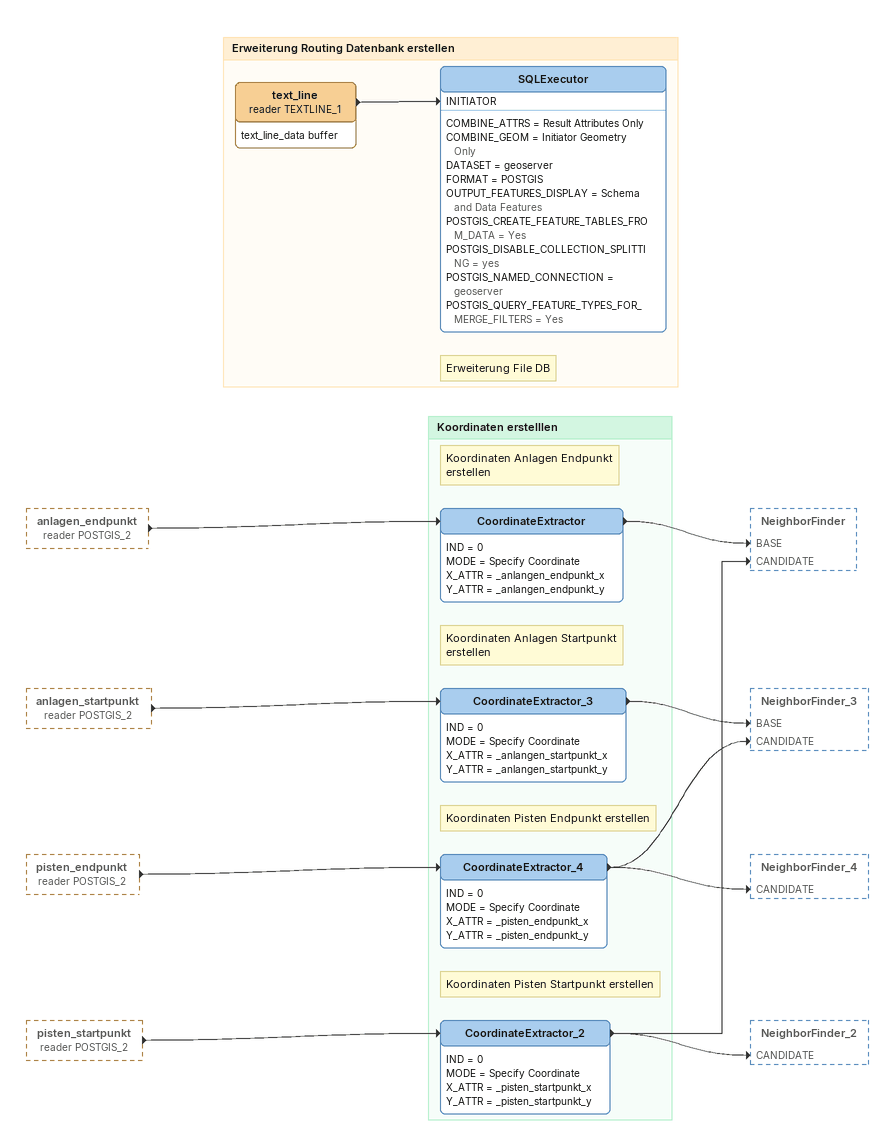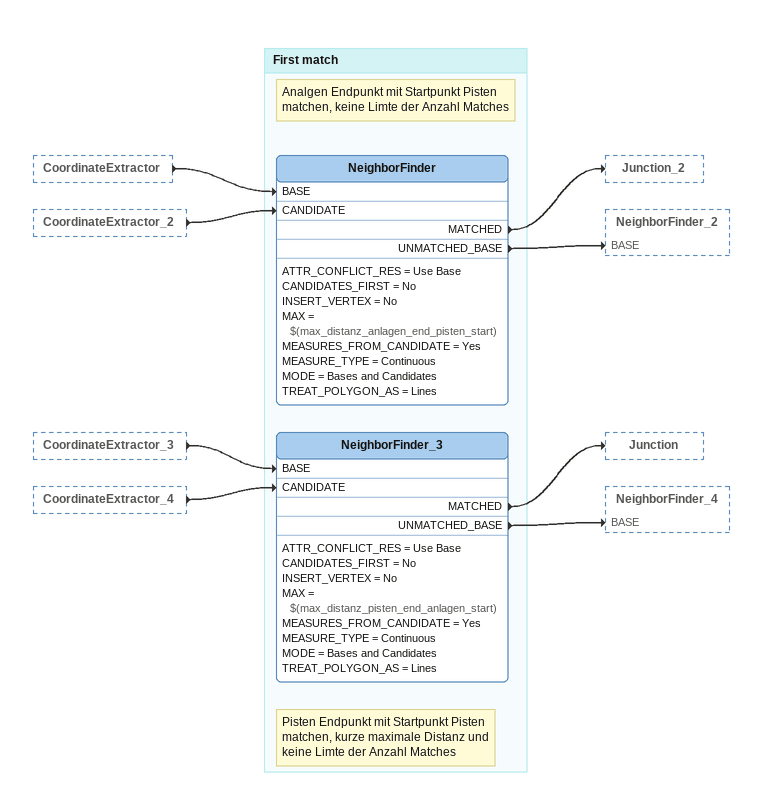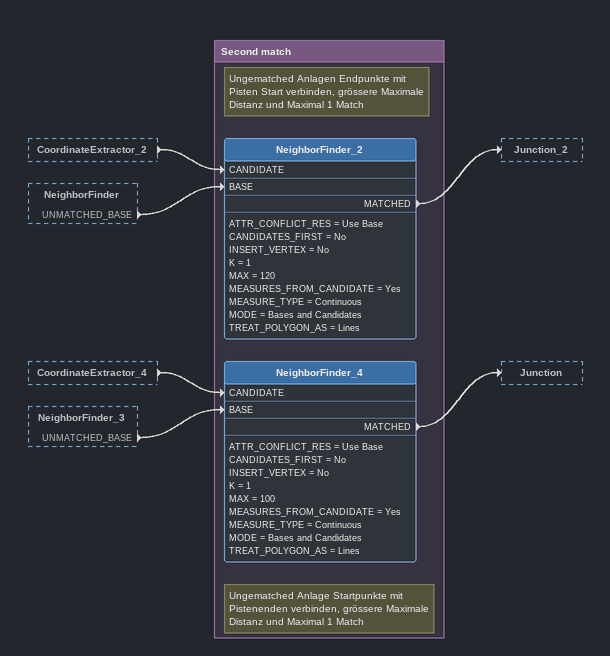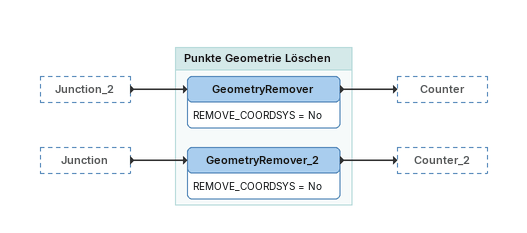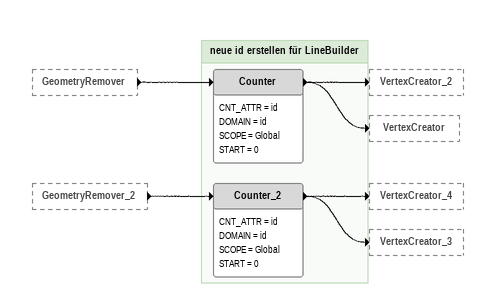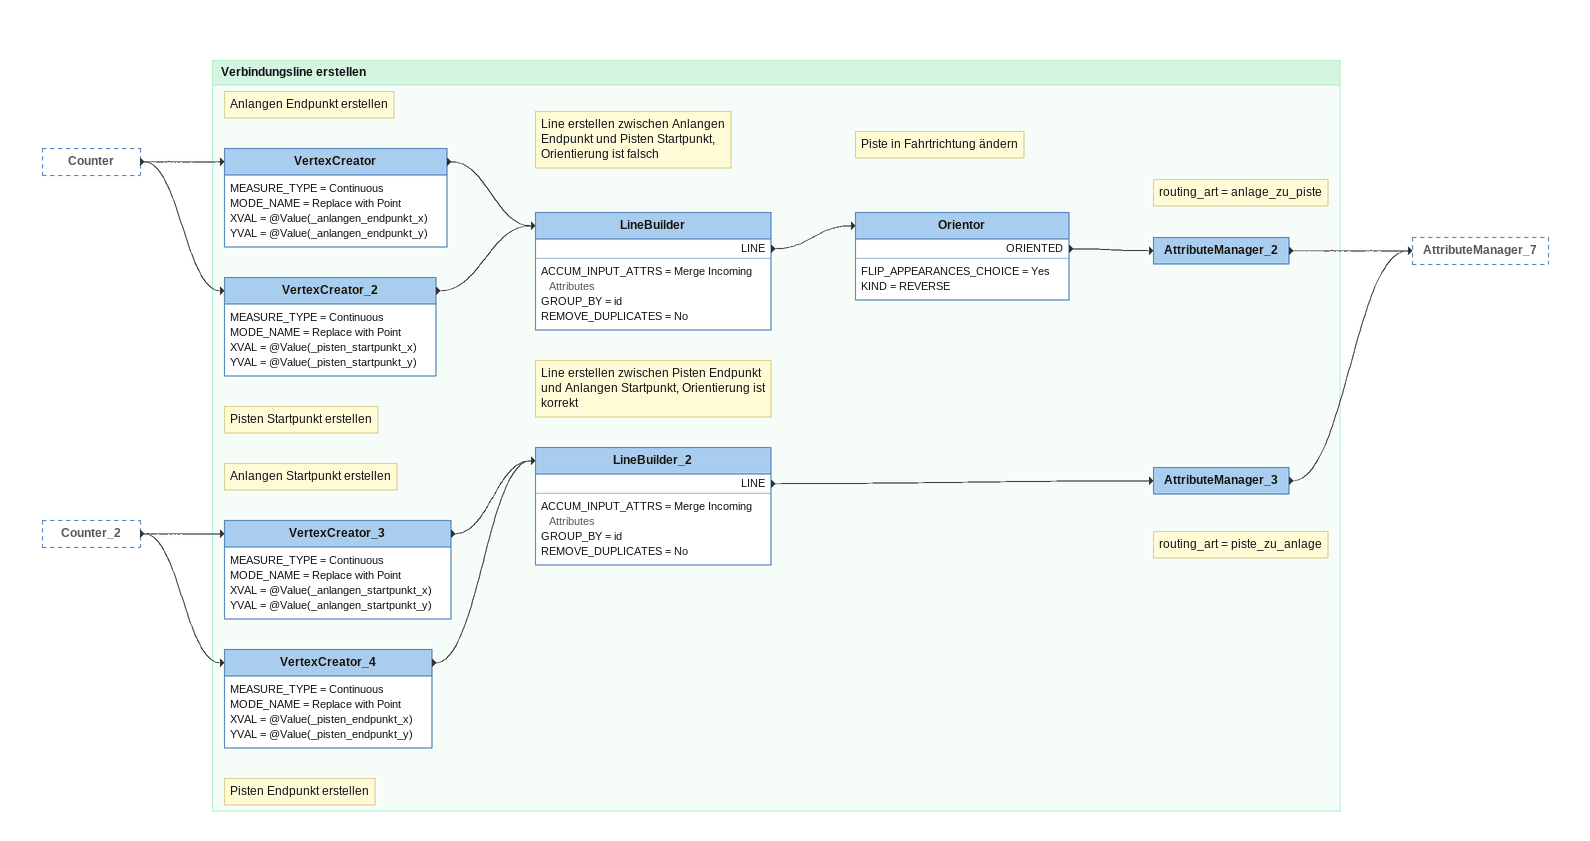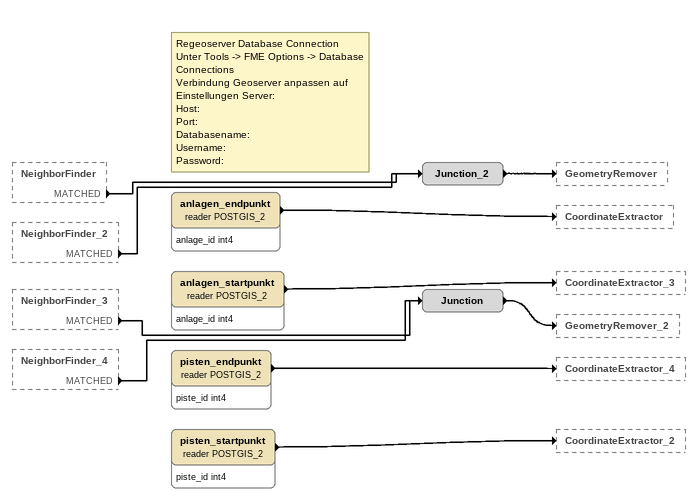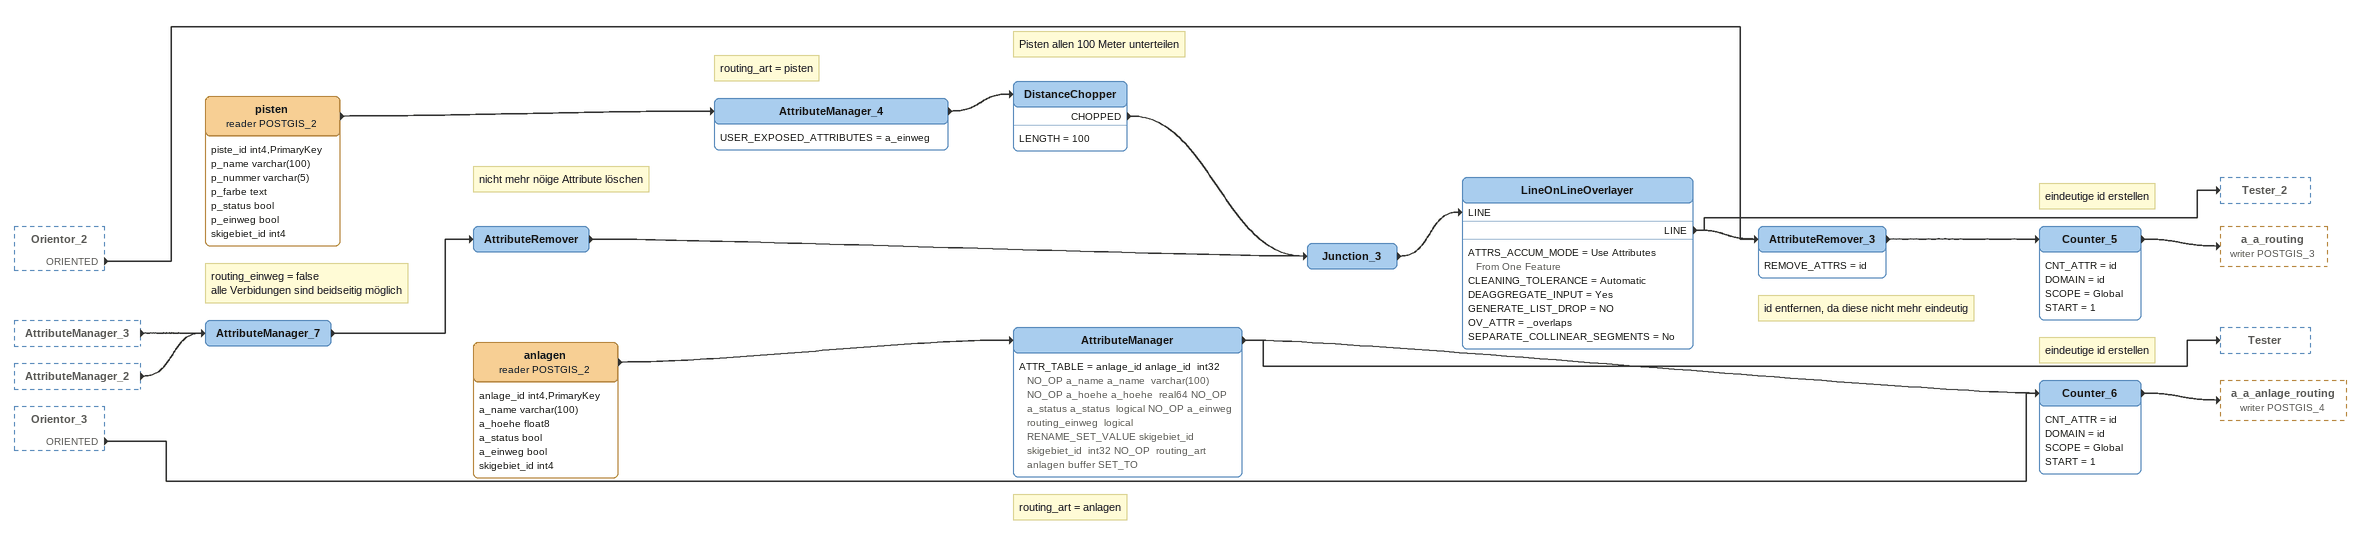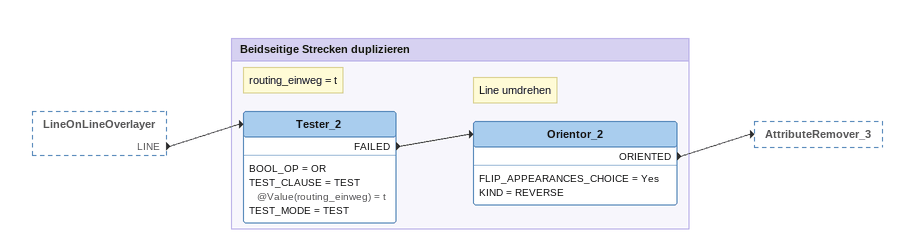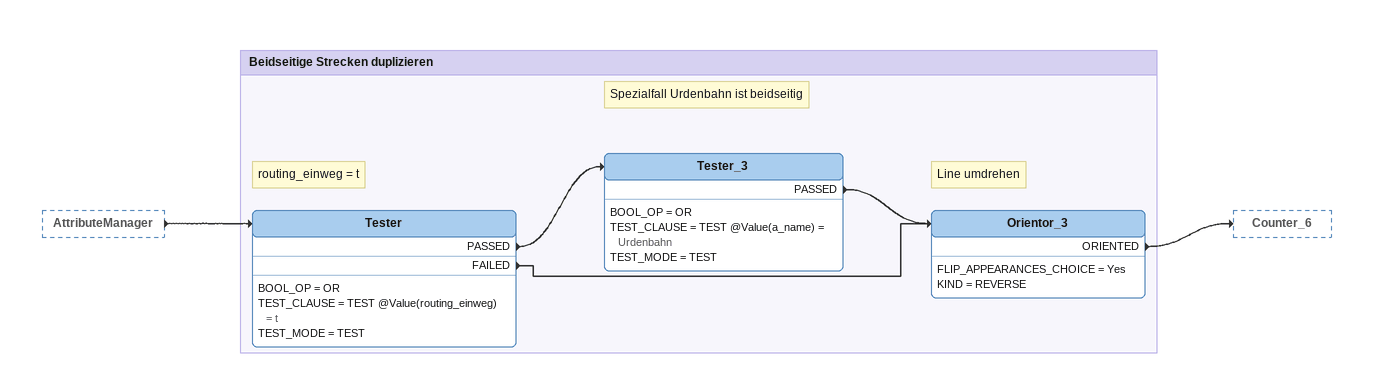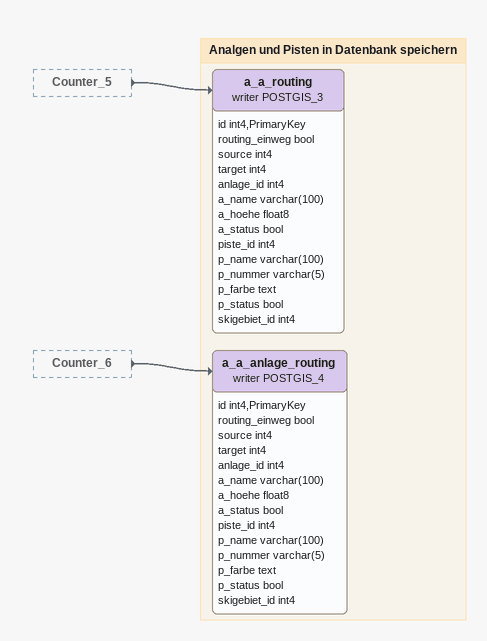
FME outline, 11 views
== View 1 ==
anlagen_endpunkt (reader POSTGIS_2) [outside]
    -> CoordinateExtractor
anlagen_startpunkt (reader POSTGIS_2) [outside]
    -> CoordinateExtractor_3
pisten_endpunkt (reader POSTGIS_2) [outside]
    -> CoordinateExtractor_4
pisten_startpunkt (reader POSTGIS_2) [outside]
    -> CoordinateExtractor_2

Bookmark: Koordinaten erstelllen
Note: Koordinaten Anlagen Endpunkt erstellen
CoordinateExtractor
    IND = 0
    MODE = Specify Coordinate
    X_ATTR = _anlangen_endpunkt_x
    Y_ATTR = _anlangen_endpunkt_y
    -> NeighborFinder [BASE]
Note: Koordinaten Anlagen Startpunkt erstellen
CoordinateExtractor_3
    IND = 0
    MODE = Specify Coordinate
    X_ATTR = _anlangen_startpunkt_x
    Y_ATTR = _anlangen_startpunkt_y
    -> NeighborFinder_3 [BASE]
Note: Koordinaten Pisten Endpunkt erstellen
CoordinateExtractor_4
    IND = 0
    MODE = Specify Coordinate
    X_ATTR = _pisten_endpunkt_x
    Y_ATTR = _pisten_endpunkt_y
    -> NeighborFinder_3 [CANDIDATE]
    -> NeighborFinder_4 [CANDIDATE]
Note: Koordinaten Pisten Startpunkt erstellen
CoordinateExtractor_2
    IND = 0
    MODE = Specify Coordinate
    X_ATTR = _pisten_startpunkt_x
    Y_ATTR = _pisten_startpunkt_y
    -> NeighborFinder [CANDIDATE]
    -> NeighborFinder_2 [CANDIDATE]

Bookmark: Erweiterung Routing Datenbank erstellen
text_line (reader TEXTLINE_1)
    attributes: text_line_data buffer
    -> SQLExecutor [INITIATOR]
Note: Erweiterung File DB
SQLExecutor
    COMBINE_ATTRS = Result Attributes Only
    COMBINE_GEOM = Initiator Geometry Only
    DATASET = geoserver
    FORMAT = POSTGIS
    OUTPUT_FEATURES_DISPLAY = Schema and Data Features
    POSTGIS_CREATE_FEATURE_TABLES_FROM_DATA = Yes
    POSTGIS_DISABLE_COLLECTION_SPLITTING = yes
    POSTGIS_NAMED_CONNECTION = geoserver
    POSTGIS_QUERY_FEATURE_TYPES_FOR_MERGE_FILTERS = Yes

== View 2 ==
CoordinateExtractor [outside]
    -> NeighborFinder [BASE]
CoordinateExtractor_2 [outside]
    -> NeighborFinder [CANDIDATE]
CoordinateExtractor_3 [outside]
    -> NeighborFinder_3 [BASE]
CoordinateExtractor_4 [outside]
    -> NeighborFinder_3 [CANDIDATE]

Bookmark: First match
Note: Pisten Endpunkt mit Startpunkt Pisten matchen, kurze maximale Distanz und keine Limte der Anzahl Matches
NeighborFinder_3
    ATTR_CONFLICT_RES = Use Base
    CANDIDATES_FIRST = No
    INSERT_VERTEX = No
    MAX = $(max_distanz_pisten_end_anlagen_start)
    MEASURES_FROM_CANDIDATE = Yes
    MEASURE_TYPE = Continuous
    MODE = Bases and Candidates
    TREAT_POLYGON_AS = Lines
    MATCHED -> Junction
    UNMATCHED_BASE -> NeighborFinder_4 [BASE]
Note: Analgen Endpunkt mit Startpunkt Pisten matchen, keine Limte der Anzahl Matches
NeighborFinder
    ATTR_CONFLICT_RES = Use Base
    CANDIDATES_FIRST = No
    INSERT_VERTEX = No
    MAX = $(max_distanz_anlagen_end_pisten_start)
    MEASURES_FROM_CANDIDATE = Yes
    MEASURE_TYPE = Continuous
    MODE = Bases and Candidates
    TREAT_POLYGON_AS = Lines
    MATCHED -> Junction_2
    UNMATCHED_BASE -> NeighborFinder_2 [BASE]

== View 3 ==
CoordinateExtractor_2 [outside]
    -> NeighborFinder_2 [CANDIDATE]
NeighborFinder [outside]
    UNMATCHED_BASE -> NeighborFinder_2 [BASE]
CoordinateExtractor_4 [outside]
    -> NeighborFinder_4 [CANDIDATE]
NeighborFinder_3 [outside]
    UNMATCHED_BASE -> NeighborFinder_4 [BASE]

Bookmark: Second match
Note: Ungematched Anlage Startpunkte mit Pistenenden verbinden, grössere Maximale Distanz und Maximal 1 Match
NeighborFinder_4
    ATTR_CONFLICT_RES = Use Base
    CANDIDATES_FIRST = No
    INSERT_VERTEX = No
    K = 1
    MAX = 100
    MEASURES_FROM_CANDIDATE = Yes
    MEASURE_TYPE = Continuous
    MODE = Bases and Candidates
    TREAT_POLYGON_AS = Lines
    MATCHED -> Junction
Note: Ungematched Anlagen Endpunkte mit Pisten Start verbinden, grössere Maximale Distanz und Maximal 1 Match
NeighborFinder_2
    ATTR_CONFLICT_RES = Use Base
    CANDIDATES_FIRST = No
    INSERT_VERTEX = No
    K = 1
    MAX = 120
    MEASURES_FROM_CANDIDATE = Yes
    MEASURE_TYPE = Continuous
    MODE = Bases and Candidates
    TREAT_POLYGON_AS = Lines
    MATCHED -> Junction_2

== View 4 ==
Junction_2 [outside]
    -> GeometryRemover
Junction [outside]
    -> GeometryRemover_2

Bookmark: Punkte Geometrie Löschen
GeometryRemover_2
    REMOVE_COORDSYS = No
    -> Counter_2
GeometryRemover
    REMOVE_COORDSYS = No
    -> Counter

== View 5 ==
GeometryRemover [outside]
    -> Counter
GeometryRemover_2 [outside]
    -> Counter_2

Bookmark: neue id erstellen für LineBuilder
Counter_2
    CNT_ATTR = id
    DOMAIN = id
    SCOPE = Global
    START = 0
    -> VertexCreator_4
    -> VertexCreator_3
Counter
    CNT_ATTR = id
    DOMAIN = id
    SCOPE = Global
    START = 0
    -> VertexCreator_2
    -> VertexCreator

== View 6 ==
Counter [outside]
    -> VertexCreator_2
    -> VertexCreator
Counter_2 [outside]
    -> VertexCreator_4
    -> VertexCreator_3

Bookmark: Verbindungsline erstellen
Note: Anlangen Startpunkt erstellen
VertexCreator_3
    MEASURE_TYPE = Continuous
    MODE_NAME = Replace with Point
    XVAL = @Value(_anlangen_startpunkt_x)
    YVAL = @Value(_anlangen_startpunkt_y)
    -> LineBuilder_2
Note: Pisten Endpunkt erstellen
VertexCreator_4
    MEASURE_TYPE = Continuous
    MODE_NAME = Replace with Point
    XVAL = @Value(_pisten_endpunkt_x)
    YVAL = @Value(_pisten_endpunkt_y)
    -> LineBuilder_2
Note: Line erstellen zwischen Pisten Endpunkt und Anlangen Startpunkt, Orientierung ist korrekt
LineBuilder_2
    ACCUM_INPUT_ATTRS = Merge Incoming Attributes
    GROUP_BY = id
    REMOVE_DUPLICATES = No
    LINE -> AttributeManager_3
Note: routing_art = piste_zu_anlage
AttributeManager_3
    -> AttributeManager_7
Note: Anlangen Endpunkt erstellen
VertexCreator
    MEASURE_TYPE = Continuous
    MODE_NAME = Replace with Point
    XVAL = @Value(_anlangen_endpunkt_x)
    YVAL = @Value(_anlangen_endpunkt_y)
    -> LineBuilder
Note: Pisten Startpunkt erstellen
VertexCreator_2
    MEASURE_TYPE = Continuous
    MODE_NAME = Replace with Point
    XVAL = @Value(_pisten_startpunkt_x)
    YVAL = @Value(_pisten_startpunkt_y)
    -> LineBuilder
Note: Line erstellen zwischen Anlangen Endpunkt und Pisten Startpunkt, Orientierung ist falsch
LineBuilder
    ACCUM_INPUT_ATTRS = Merge Incoming Attributes
    GROUP_BY = id
    REMOVE_DUPLICATES = No
    LINE -> Orientor
Note: Piste in Fahrtrichtung ändern
Orientor
    FLIP_APPEARANCES_CHOICE = Yes
    KIND = REVERSE
    ORIENTED -> AttributeManager_2
Note: routing_art = anlage_zu_piste
AttributeManager_2
    -> AttributeManager_7

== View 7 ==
NeighborFinder [outside]
    MATCHED -> Junction_2
NeighborFinder_2 [outside]
    MATCHED -> Junction_2
NeighborFinder_3 [outside]
    MATCHED -> Junction
NeighborFinder_4 [outside]
    MATCHED -> Junction
Note: Regeoserver Database Connection / Unter Tools -> FME Options -> Database Connections / Verbindung Geoserver anpassen auf Einstellungen Server: / Host: / Port: / Databasename: / Username: / Password:
anlagen_endpunkt (reader POSTGIS_2)
    attributes: anlage_id int4
    -> CoordinateExtractor
anlagen_startpunkt (reader POSTGIS_2)
    attributes: anlage_id int4
    -> CoordinateExtractor_3
pisten_endpunkt (reader POSTGIS_2)
    attributes: piste_id int4
    -> CoordinateExtractor_4
Junction
    -> GeometryRemover_2
pisten_startpunkt (reader POSTGIS_2)
    attributes: piste_id int4
    -> CoordinateExtractor_2
Junction_2
    -> GeometryRemover

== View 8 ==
Orientor_2 [outside]
    ORIENTED -> AttributeRemover_3
AttributeManager_3 [outside]
    -> AttributeManager_7
AttributeManager_2 [outside]
    -> AttributeManager_7
Orientor_3 [outside]
    ORIENTED -> Counter_6
Note: routing_einweg = false / alle Verbidungen sind beidseitig möglich
AttributeManager_7
    -> AttributeRemover
Note: nicht mehr nöige Attribute löschen
AttributeRemover
    -> Junction_3
pisten (reader POSTGIS_2)
    attributes: piste_id int4,PrimaryKey, p_name varchar(100), p_nummer varchar(5), p_farbe text, p_status bool, p_einweg bool, skigebiet_id int4
    -> AttributeManager_4
Note: routing_art = pisten
AttributeManager_4
    USER_EXPOSED_ATTRIBUTES = a_einweg
    -> DistanceChopper
Note: Pisten allen 100 Meter unterteilen
DistanceChopper
    LENGTH = 100
    CHOPPED -> Junction_3
Junction_3
    -> LineOnLineOverlayer [LINE]
LineOnLineOverlayer
    ATTRS_ACCUM_MODE = Use Attributes From One Feature
    CLEANING_TOLERANCE = Automatic
    DEAGGREGATE_INPUT = Yes
    GENERATE_LIST_DROP = NO
    OV_ATTR = _overlaps
    SEPARATE_COLLINEAR_SEGMENTS = No
    LINE -> AttributeRemover_3
    LINE -> Tester_2
Note: id entfernen, da diese nicht mehr eindeutig
AttributeRemover_3
    REMOVE_ATTRS = id
    -> Counter_5
Note: eindeutige id erstellen
Counter_5
    CNT_ATTR = id
    DOMAIN = id
    SCOPE = Global
    START = 1
    -> a_a_routing (writer POSTGIS_3)
anlagen (reader POSTGIS_2)
    attributes: anlage_id int4,PrimaryKey, a_name varchar(100), a_hoehe float8, a_status bool, a_einweg bool, skigebiet_id int4
    -> AttributeManager
Note: routing_art = anlagen
AttributeManager
    ATTR_TABLE = anlage_id anlage_id  int32 NO_OP a_name a_name  varchar(100) NO_OP a_hoehe a_hoehe  real64 NO_OP a_status a_status  logical NO_OP a_einweg routing_einweg  logical RENAME_SET_VALUE skigebiet_id skigebiet_id  int32 NO_OP  routing_art anlagen buffer SET_TO
    -> Tester
    -> Counter_6
Note: eindeutige id erstellen
Counter_6
    CNT_ATTR = id
    DOMAIN = id
    SCOPE = Global
    START = 1
    -> a_a_anlage_routing (writer POSTGIS_4)

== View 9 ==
LineOnLineOverlayer [outside]
    LINE -> Tester_2

Bookmark: Beidseitige Strecken duplizieren
Note: routing_einweg = t
Tester_2
    BOOL_OP = OR
    TEST_CLAUSE = TEST @Value(routing_einweg) = t
    TEST_MODE = TEST
    FAILED -> Orientor_2
Note: Line umdrehen
Orientor_2
    FLIP_APPEARANCES_CHOICE = Yes
    KIND = REVERSE
    ORIENTED -> AttributeRemover_3

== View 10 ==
AttributeManager [outside]
    -> Tester

Bookmark: Beidseitige Strecken duplizieren
Note: routing_einweg = t
Tester
    BOOL_OP = OR
    TEST_CLAUSE = TEST @Value(routing_einweg) = t
    TEST_MODE = TEST
    PASSED -> Tester_3
    FAILED -> Orientor_3
Note: Spezialfall Urdenbahn ist beidseitig
Tester_3
    BOOL_OP = OR
    TEST_CLAUSE = TEST @Value(a_name) = Urdenbahn
    TEST_MODE = TEST
    PASSED -> Orientor_3
Note: Line umdrehen
Orientor_3
    FLIP_APPEARANCES_CHOICE = Yes
    KIND = REVERSE
    ORIENTED -> Counter_6

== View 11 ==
Counter_5 [outside]
    -> a_a_routing (writer POSTGIS_3)
Counter_6 [outside]
    -> a_a_anlage_routing (writer POSTGIS_4)

Bookmark: Analgen und Pisten in Datenbank speichern
a_a_routing (writer POSTGIS_3)
    attributes: id int4,PrimaryKey, routing_einweg bool, source int4, target int4, anlage_id int4, a_name varchar(100), a_hoehe float8, a_status bool, piste_id int4, p_name varchar(100), p_nummer varchar(5), p_farbe text, p_status bool, skigebiet_id int4
a_a_anlage_routing (writer POSTGIS_4)
    attributes: id int4,PrimaryKey, routing_einweg bool, source int4, target int4, anlage_id int4, a_name varchar(100), a_hoehe float8, a_status bool, piste_id int4, p_name varchar(100), p_nummer varchar(5), p_farbe text, p_status bool, skigebiet_id int4
